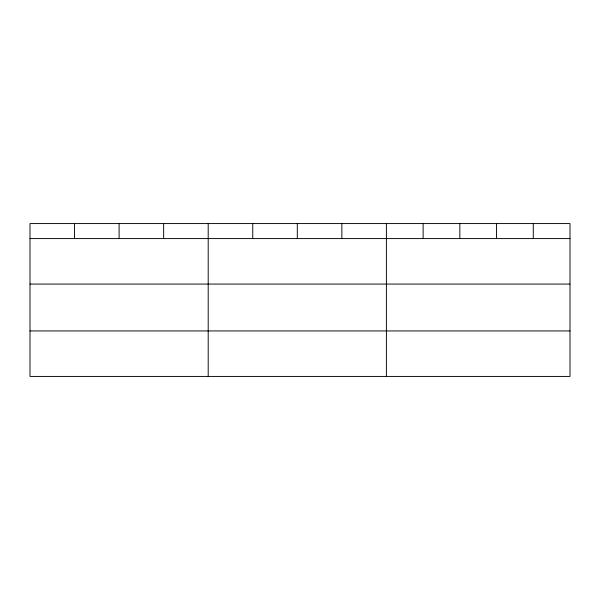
<?xml version="1.0" encoding="UTF-8"?>
<svg xmlns="http://www.w3.org/2000/svg" width="600" height="600" viewBox="0 0 600 600"><rect width="100%" height="100%" fill="white"/><g stroke="black" fill="none" stroke-linecap="round" stroke-linejoin="round"><path stroke-width="0.9" d="M570 284.07L570 223.575L30 223.575L30 376.425L570 376.425L570 284.07L30 284.07M30 238.583L570 238.583M30 330.938L570 330.938M533.28 223.575L533.28 238.583M496.56 223.575L496.56 238.583M459.84 223.575L459.84 238.583M423.12 223.575L423.12 238.583M386.4 223.575L386.4 376.425M341.85 223.575L341.85 238.583M297.3 223.575L297.3 238.583M252.75 223.575L252.75 238.583M208.2 223.575L208.2 376.425M163.65 223.575L163.65 238.583M119.1 223.575L119.1 238.583M74.55 223.575L74.55 238.583"/></g></svg>
